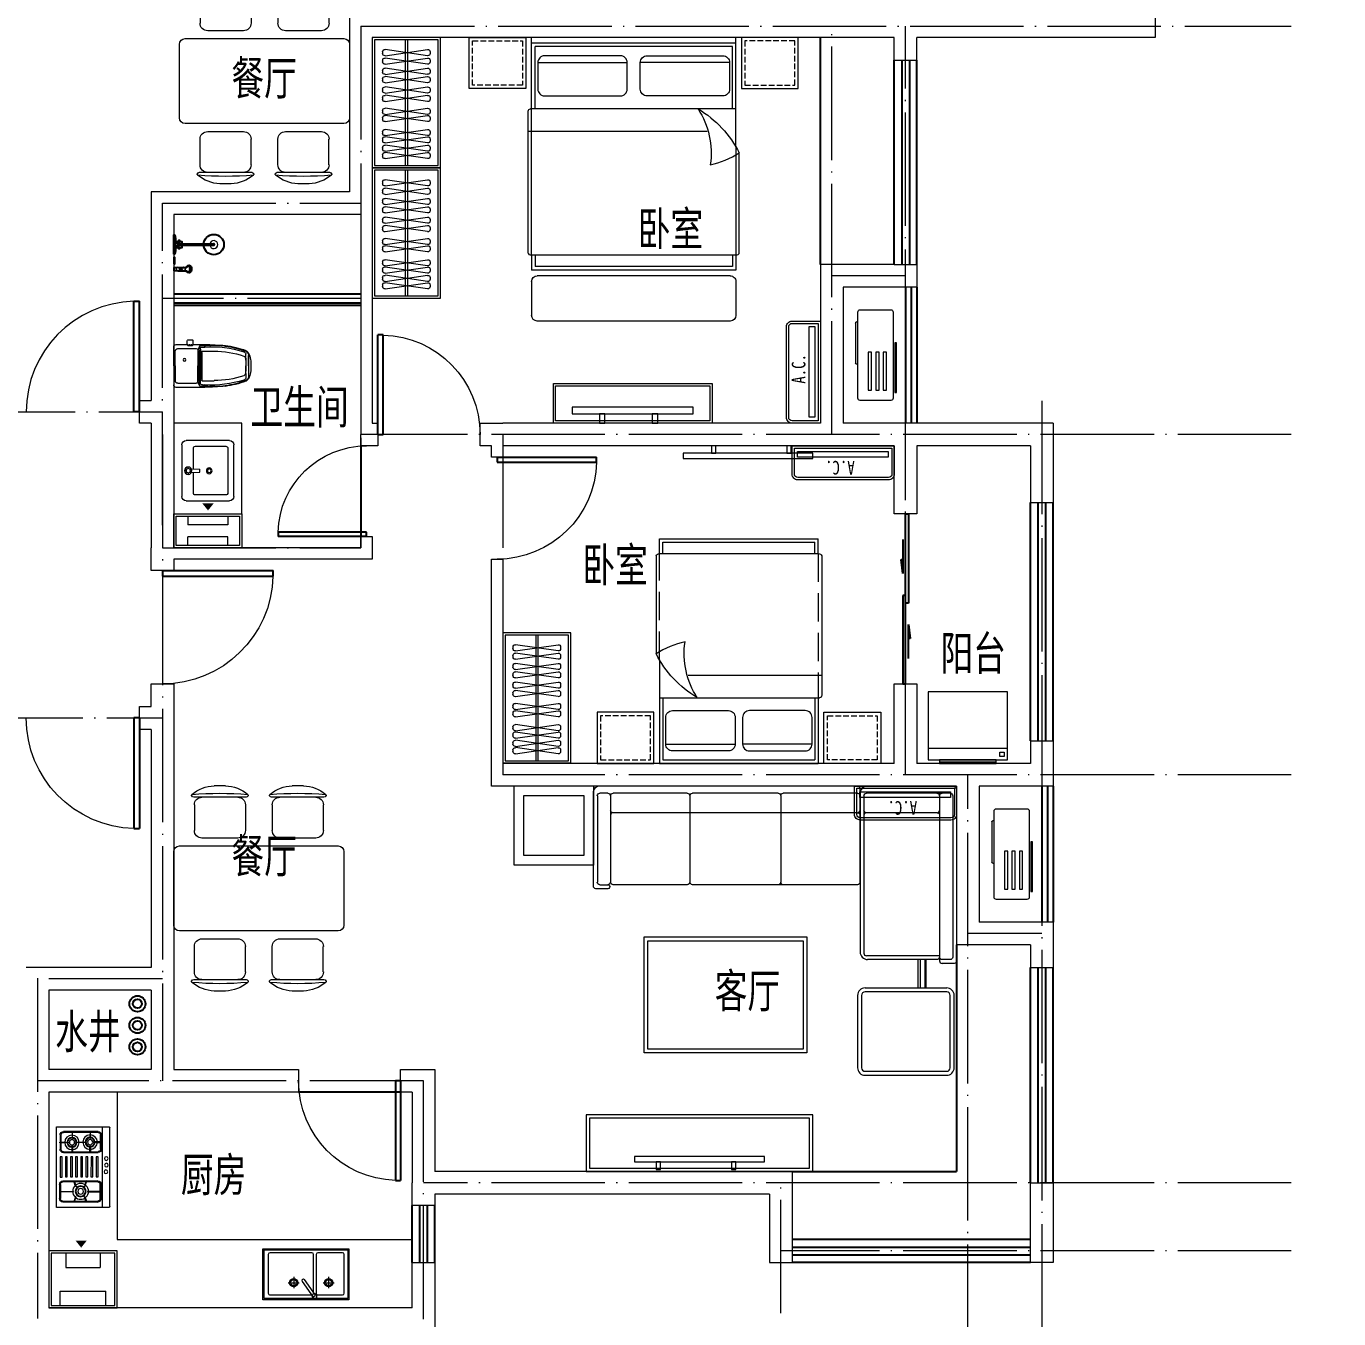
# Model space of a CAD drawing. Extents: x -54506 to 56283, y 5447 to 49997.
# Drawn here: x 29530 to 41098, y 26978 to 38375 of the extents above; entities that cross this region are included whole.
import ezdxf
from ezdxf.enums import TextEntityAlignment as Align

# ---------------------------------------------------------------- set-up
doc = ezdxf.new("R2010")
doc.units = 0
doc.header["$LTSCALE"] = 1000
doc.header["$MEASUREMENT"] = 0
doc.linetypes.add('DASH', pattern=[0.35, 0.25, -0.1])
doc.linetypes.add('DOTE', pattern=[2.42, 2, -0.2, 0.02, -0.2])
doc.layers.get('0').update_dxf_attribs({"linetype": 'CONTINUOUS'})
doc.layers.get('Defpoints').update_dxf_attribs({"linetype": 'CONTINUOUS'})
for name, color, linetype in [('DIM_ELEV', 3, 'CONTINUOUS'), ('fd', 4, 'CONTINUOUS'), ('PUB_DIM', 3, 'CONTINUOUS'), ('WINDOW', 4, 'CONTINUOUS'), ('平面栏杆', 40, 'CONTINUOUS'), ('文字', 60, 'CONTINUOUS')]:
    doc.layers.add(name, color=color, linetype=linetype)
for name, color, linetype, lineweight in [('DOTE', 250, 'DOTE', 0), ('WALL', 255, 'CONTINUOUS', 20), ('家具', 159, 'CONTINUOUS', 9)]:
    doc.layers.add(name, color=color, linetype=linetype, lineweight=lineweight)
doc.styles.add('_TCH_SPACE', font='simplex_.ttf', dxfattribs={"bigfont": 'GBCBIG'})
doc.styles.add('DIM_FONT', font='SIMPLEX', dxfattribs={"width": 0.7, "bigfont": 'GBCBIG'})
doc.styles.add('HZ', font='SimSun.ttf', dxfattribs={"width": 0.8, "height": 1.2})
doc.styles.get("Standard").update_dxf_attribs({"font": 'GBENOR', "bigfont": 'GBCBIG'})
doc.dimstyles.new('DIMN', dxfattribs={"dimtxt": 300, "dimasz": 100, "dimexe": 250, "dimexo": 300, "dimgap": 150, "dimtad": 1, "dimdec": 0, "dimzin": 0, "dimdsep": 46, "dimtxsty": 'DIM_FONT', "dimblk": 'ARCHTICK', "dimcen": 0.09, "dimclrt": 7, "dimazin": 2, "dimtfac": 1, "dimtdec": 0, "dimtix": 1, "dimtmove": 2, "dimatfit": 3, "dimfxl": 0, "dimtolj": 1, "dimtzin": 0, "dimarcsym": 0})

# ---------------------------------------------------------------- blocks, each defined once
blk = doc.blocks.new('$DorLib2D$00000001')
for p, q in [((0.45, 0.975), (0.5, 0.975)), ((0.45, 0), (0.45, 0.975)), ((0.5, 0), (0.5, 0.975)), ((0.5, 0), (0.45, 0))]:
    blk.add_line(p, q)
at = {"lineweight": 13}
blk.add_arc((0.475, 0), 0.975, 91.4693, 180, dxfattribs=at)
blk = doc.blocks.new('$DorLib2D$00000131')
at = {"color": 0, "linetype": 'Continuous'}
for p, q in [((0.15, 0.125), (0.2319, 0.1973)), ((0.2319, 0.1973), (0.2319, 0.125)), ((-0.5, 0.125), (-0.5, 0)), ((0.0192, 0.125), (-0.5, 0.125)), ((0.0192, 0), (0.0192, 0.125)), ((0.35, 0.125), (0.15, 0.125)), ((-0.5, 0), (0.0192, 0)), ((-0.024, 0), (0.5, 0)), ((-0.024, -0.125), (-0.024, 0)), ((0.5, 0), (0.5, -0.125)), ((-0.35, -0.125), (-0.15, -0.125)), ((-0.2319, -0.1973), (-0.2319, -0.125)), ((-0.15, -0.125), (-0.2319, -0.1973)), ((0.5, -0.125), (-0.024, -0.125))]:
    blk.add_line(p, q, dxfattribs=at)
blk = doc.blocks.new('M_C25MYD')
for p, q in [((-569, 821), (-109, 821)), ((-389, 921), (-290, 921)), ((117, 821), (577, 821)), ((298, 921), (397, 921)), ((-564, 754), (-564, 529)), ((-114, 754), (-114, 529)), ((122, 754), (122, 529)), ((572, 754), (572, 529)), ((704, 392), (-696, 392)), ((-497, 461), (-182, 461)), ((190, 461), (505, 461)), ((-746, 342), (-746, -308)), ((754, -308), (754, 342)), ((-696, -358), (704, -358)), ((-182, -427), (-497, -427)), ((505, -427), (190, -427)), ((-564, -720), (-564, -495)), ((-114, -720), (-114, -495)), ((122, -720), (122, -495)), ((572, -720), (572, -495)), ((-109, -787), (-569, -787)), ((577, -787), (117, -787)), ((-290, -887), (-389, -887)), ((397, -887), (298, -887))]:
    blk.add_line(p, q)
for centre, radius, start, end in [((-579, 837), 10, 130.7265, 202.67), ((-569, 841), 20, 202.67, 270), ((-379, 606), 316, 91.7651, 130.7265), ((-339, -1857), 2713, 84.8023, 95.1977), ((-497, 754), 67.5, 90, 180), ((-300, 606), 316, 49.2735, 88.2349), ((-182, 754), 67.5, 0, 90), ((-109, 841), 20, 270, 337.33), ((-100, 837), 10, 337.33, 49.2735), ((108, 837), 10, 130.7265, 202.67), ((117, 841), 20, 202.67, 270), ((307, 606), 316, 91.7651, 130.7265), ((347, -1857), 2713, 84.8023, 95.1977), ((190, 754), 67.5, 90, 180), ((387, 606), 316, 49.2735, 88.2349), ((505, 754), 67.5, 0, 90), ((577, 841), 20, 270, 337.33), ((587, 837), 10, 337.33, 49.2735), ((-497, 529), 67.5, 180, 270), ((-182, 529), 67.5, 270, 0), ((190, 529), 67.5, 180, 270), ((505, 529), 67.5, 270, 0), ((-696, 342), 50, 90, 180), ((704, 342), 50, 0, 90), ((-696, -308), 50, 180, 270), ((704, -308), 50, 270, 0), ((-497, -495), 67.5, 90, 180), ((-182, -495), 67.5, 0, 90), ((190, -495), 67.5, 90, 180), ((505, -495), 67.5, 0, 90), ((-579, -803), 10, 157.33, 229.2735), ((-569, -807), 20, 90, 157.33), ((-497, -720), 67.5, 180, 270), ((-182, -720), 67.5, 270, 0), ((-109, -807), 20, 22.67, 90), ((-100, -803), 10, 310.7265, 22.67), ((108, -803), 10, 157.33, 229.2735), ((117, -807), 20, 90, 157.33), ((190, -720), 67.5, 180, 270), ((505, -720), 67.5, 270, 0), ((577, -807), 20, 22.67, 90), ((587, -803), 10, 310.7265, 22.67), ((-379, -572), 316, 229.2735, 268.2349), ((-339, 1890), 2713, 264.8023, 275.1977), ((-300, -572), 316, 271.7651, 310.7265), ((307, -572), 316, 229.2735, 268.2349), ((347, 1890), 2713, 264.8023, 275.1977), ((387, -572), 316, 271.7651, 310.7265)]:
    blk.add_arc(centre, radius, start, end)
at = {"width": 0.8, "flags": 9}
for tag in ['XSIZE', 'YSIZE']:
    blk.add_attdef(tag, (0, 0), '', height=0.5, dxfattribs=at)
blk = doc.blocks.new('dgfgf')
at = {"layer": '家具'}
blk.add_lwpolyline([(7597, -62676), (7147, -62676), (7147, -63176), (7597, -63176), (7597, -62676), (7517, -62676)], dxfattribs=at)
at = {"layer": '家具', "color": 251, "linetype": 'DASH', "ltscale": 0.2}
blk.add_lwpolyline([(7567, -62706), (7177, -62706), (7177, -63146), (7567, -63146)], close=True, dxfattribs=at)
blk = doc.blocks.new('A$C31D9048E')
at = {"layer": '家具'}
for p, q in [((629, 2350), (0, 2350)), ((0, 550), (0, 2350)), ((50, 550), (50, 2350)), ((80, 580), (80, 2320)), ((629, 2320), (80, 2320)), ((629, 550), (629, 2360)), ((1920, 2350), (629, 2350)), ((1900, 2380), (649, 2380)), ((829, 803), (829, 2380)), ((1920, 550), (1920, 2350)), ((1920, 2350), (2050, 2350)), ((1920, 2320), (2020, 2320)), ((2020, 580), (2020, 2320)), ((2050, 550), (2050, 2350)), ((2150, 2350), (2450, 2350)), ((220, 2295), (220, 1508)), ((2100, 600), (2100, 2300)), ((2500, 600), (2500, 2300)), ((220, 605), (220, 1392)), ((629, 580), (80, 580)), ((1920, 580), (2020, 580)), ((962, 550), (0, 550)), ((962, 550), (1920, 550)), ((1900, 520), (1017, 520)), ((1920, 550), (2050, 550)), ((2150, 550), (2450, 550))]:
    blk.add_line(p, q, dxfattribs=at)
for points in [[(220, 2295), (455, 2295, -0.414214), (515, 2235), (515, 1568, -0.414214), (455, 1508), (220, 1508, -0.414214), (160, 1568), (160, 2235, -0.414214)], [(220, 605), (455, 605, 0.414214), (515, 665), (515, 1332, 0.414214), (455, 1392), (220, 1392, 0.414214), (160, 1332), (160, 665, 0.414214)]]:
    blk.add_lwpolyline(points, format="xyb", close=True, dxfattribs=at)
blk.add_lwpolyline([(629, 883, 0.180302), (1121, 775, -0.088637), (1017, 520, 28871.271551)], format="xyb", dxfattribs=at)
for centre, radius, start, end in [((649, 2360), 20, 90, 180), ((1889, 2351), 30.7, 357.6884, 69.6917), ((2150, 2300), 50, 90, 180), ((2450, 2300), 50, 0, 90), ((1442, 1363), 944, 210.6075, 243.2773), ((2150, 600), 50, 180, 270), ((2450, 600), 50, 270, 0), ((1889, 549), 30.7, 290.3566, 2.3152)]:
    blk.add_arc(centre, radius, start, end, dxfattribs=at)
at = {"layer": '家具', "color": 8}
blk.add_blockref('dgfgf', (-7147, 65576), dxfattribs=at)
at = {"layer": '家具', "xscale": -0.9999999999999999, "rotation": 180}
blk.add_blockref('dgfgf', (-7147, -62676), dxfattribs=at)
blk = doc.blocks.new('ytjhgkj')
at = {"layer": '家具', "ltscale": 0.5}
blk.add_lwpolyline([(34949, 26116), (34599, 26116), (34599, 27516), (34949, 27516)], close=True, dxfattribs=at)
at = {"layer": '家具', "color": 251, "ltscale": 40}
for points in [[(34929, 26136), (34619, 26136), (34619, 27496), (34929, 27496)], [(34739, 27349), (34681, 27349), (34681, 26283), (34739, 26283)], [(34681, 27110), (34599, 27110), (34599, 27062), (34681, 27062)], [(34681, 26644), (34599, 26644), (34599, 26596), (34681, 26596)]]:
    blk.add_lwpolyline(points, close=True, dxfattribs=at)
blk = doc.blocks.new('A$C517B4DB9')
at = {"layer": '家具'}
blk.add_line((0, 0), (0, 1148), dxfattribs=at)
at = {"layer": '家具', "color": 8}
for p, q in [((113, 988), (487, 1042)), ((487, 988), (113, 1042)), ((290, 1128), (290, 20)), ((310, 1128), (310, 20)), ((90, 1023), (90, 1008)), ((90, 948), (90, 934)), ((113, 914), (487, 968)), ((487, 914), (113, 968)), ((510, 1023), (510, 1008)), ((510, 948), (510, 934)), ((90, 858), (90, 844)), ((113, 824), (487, 878)), ((487, 824), (113, 878)), ((510, 858), (510, 844)), ((90, 784), (90, 770)), ((113, 750), (487, 804)), ((487, 750), (113, 804)), ((113, 659), (487, 713)), ((487, 659), (113, 713)), ((510, 784), (510, 770)), ((90, 693), (90, 679)), ((90, 619), (90, 604)), ((113, 585), (487, 639)), ((487, 585), (113, 639)), ((510, 693), (510, 679)), ((510, 619), (510, 604)), ((90, 505), (90, 491)), ((113, 471), (487, 525)), ((487, 471), (113, 525)), ((510, 505), (510, 491)), ((90, 441), (90, 427)), ((113, 407), (487, 461)), ((487, 407), (113, 461)), ((510, 441), (510, 427)), ((90, 318), (90, 304)), ((90, 254), (90, 239)), ((113, 284), (487, 338)), ((487, 284), (113, 338)), ((113, 219), (487, 273)), ((487, 219), (113, 273)), ((510, 318), (510, 304)), ((510, 254), (510, 239)), ((90, 180), (90, 166)), ((113, 146), (487, 200)), ((487, 146), (113, 200)), ((113, 81), (487, 135)), ((487, 81), (113, 135)), ((510, 180), (510, 166)), ((90, 115), (90, 101)), ((510, 115), (510, 101))]:
    blk.add_line(p, q, dxfattribs=at)
at = {"layer": '家具'}
for points in [[(0, 0), (0, 1148), (600, 1148), (600, 0)], [(20, 20), (20, 1128), (580, 1128), (580, 20)]]:
    blk.add_lwpolyline(points, close=True, dxfattribs=at)
at = {"layer": '家具', "color": 8}
for centre, start, end in [((110, 1023), 82.4054, 180), ((490, 1023), 0, 97.5946), ((110, 1008), 180, 277.5946), ((110, 948), 82.4054, 180), ((110, 934), 180, 277.5946), ((490, 1008), 262.4054, 0), ((490, 948), 0, 97.5946), ((490, 934), 262.4054, 0), ((110, 858), 82.4054, 180), ((110, 844), 180, 277.5946), ((490, 858), 0, 97.5946), ((490, 844), 262.4054, 0), ((110, 784), 82.4054, 180), ((110, 770), 180, 277.5946), ((110, 693), 82.4054, 180), ((490, 784), 0, 97.5946), ((490, 770), 262.4054, 0), ((490, 693), 0, 97.5946), ((110, 679), 180, 277.5946), ((110, 619), 82.4054, 180), ((110, 604), 180, 277.5946), ((490, 679), 262.4054, 0), ((490, 619), 0, 97.5946), ((490, 604), 262.4054, 0), ((110, 505), 82.4054, 180), ((110, 491), 180, 277.5946), ((490, 505), 0, 97.5946), ((490, 491), 262.4054, 0), ((110, 441), 82.4054, 180), ((110, 427), 180, 277.5946), ((490, 441), 0, 97.5946), ((490, 427), 262.4054, 0), ((110, 318), 82.4054, 180), ((110, 304), 180, 277.5946), ((110, 254), 82.4054, 180), ((110, 239), 180, 277.5946), ((490, 318), 0, 97.5946), ((490, 304), 262.4054, 0), ((490, 254), 0, 97.5946), ((490, 239), 262.4054, 0), ((110, 180), 82.4054, 180), ((110, 166), 180, 277.5946), ((110, 115), 82.4054, 180), ((490, 180), 0, 97.5946), ((490, 166), 262.4054, 0), ((490, 115), 0, 97.5946), ((110, 101), 180, 277.5946), ((490, 101), 262.4054, 0)]:
    blk.add_arc(centre, 20, start, end, dxfattribs=at)
blk = doc.blocks.new('A$C2D724C6D')
at = {"layer": '家具', "ltscale": 0.5}
blk.add_lwpolyline([(50, 300), (850, 300, -0.414214), (900, 250), (900, 0), (0, 0), (0, 250, -0.414214)], format="xyb", close=True, dxfattribs=at)
at = {"layer": '家具', "color": 251, "ltscale": 40}
blk.add_lwpolyline([(50, 280), (850, 280, -0.414214), (880, 250), (880, 20), (20, 20), (20, 250, -0.414214)], format="xyb", close=True, dxfattribs=at)
blk.add_lwpolyline([(53, 50), (53, 100), (853, 100), (853, 50)], close=True, dxfattribs=at)
at = {"layer": '家具', "color": 251, "ltscale": 40, "style": 'HZ', "width": 0.8}
blk.add_text('A.C.', height=120, rotation=0, dxfattribs=at).set_placement((348, 133))
blk = doc.blocks.new('A$C72813290')
at = {"layer": '家具'}
for p, q in [((1830, 1980), (599, 1980)), ((779, 803), (779, 1980)), ((579, 1950), (0, 1950)), ((0, 550), (0, 1950)), ((30, 580), (30, 1920)), ((579, 1920), (30, 1920)), ((170, 1895), (170, 1283)), ((579, 550), (579, 1960)), ((1850, 550), (1850, 1950)), ((1850, 1950), (1980, 1950)), ((1850, 1920), (1950, 1920)), ((1950, 580), (1950, 1920)), ((1980, 550), (1980, 1950)), ((170, 605), (170, 1217)), ((579, 580), (30, 580)), ((1850, 580), (1950, 580)), ((912, 550), (0, 550)), ((1830, 520), (967, 520)), ((1850, 550), (1980, 550))]:
    blk.add_line(p, q, dxfattribs=at)
at = {"layer": '家具', "linetype": 'DASH'}
for p, q in [((1850, 1950), (579, 1950)), ((912, 550), (1850, 550))]:
    blk.add_line(p, q, dxfattribs=at)
at = {"layer": '家具'}
for points in [[(170, 1895), (405, 1895, -0.414214), (465, 1835), (465, 1343, -0.414214), (405, 1283), (170, 1283, -0.414214), (110, 1343), (110, 1835, -0.414214)], [(170, 605), (405, 605, 0.414214), (465, 665), (465, 1157, 0.414214), (405, 1217), (170, 1217, 0.414214), (110, 1157), (110, 665, 0.414214)]]:
    blk.add_lwpolyline(points, format="xyb", close=True, dxfattribs=at)
blk.add_lwpolyline([(579, 883, 0.180302), (1071, 775, -0.088637), (967, 520, 28871.271551)], format="xyb", dxfattribs=at)
for centre, radius, start, end in [((599, 1960), 20, 90, 180), ((1819, 1951), 30.7, 357.6884, 69.6917), ((1392, 1363), 944, 210.6075, 243.2773), ((1819, 549), 30.7, 290.3566, 2.3152)]:
    blk.add_arc(centre, radius, start, end, dxfattribs=at)
blk.add_blockref('dgfgf', (-7147, 65176), dxfattribs=at)
at = {"layer": '家具', "xscale": -1, "rotation": 180}
blk.add_blockref('dgfgf', (-7147, -62676), dxfattribs=at)
blk = doc.blocks.new('A$C70A762CE')
at = {"layer": '家具', "ltscale": 40}
for points in [[(112, 0), (65, 0), (65, 1144), (112, 1144)], [(65, 855), (0, 855), (0, 893), (65, 893)], [(65, 191), (0, 191), (0, 229), (65, 229)]]:
    blk.add_lwpolyline(points, close=True, dxfattribs=at)
blk = doc.blocks.new('A$C25AA54E1')
at = {"layer": '家具', "ltscale": 20}
for p, q in [((996, 1731), (996, 2550)), ((1031, 2614), (3324, 2614)), ((3347, 2529), (3347, 2593)), ((3347, 2548), (3347, 1150)), ((3413, 2614), (4163, 2614)), ((4198, 2579), (4198, 1072)), ((3347, 1766), (3347, 2529)), ((1824, 1743), (1170, 1743)), ((3324, 1743), (1870, 1743)), ((1124, 1708), (1019, 1708)), ((1443, 1283), (2878, 1283)), ((1443, 260), (1443, 1283)), ((2878, 1283), (2878, 260)), ((4024, 1084), (3413, 1084)), ((4047, 1106), (4047, 1072)), ((4175, 1049), (4070, 1049)), ((4110, 832), (3391, 832)), ((3325, 767), (3325, 129)), ((4176, 129), (4176, 767)), ((2878, 260), (1443, 260)), ((3391, 63), (4110, 63))]:
    blk.add_line(p, q, dxfattribs=at)
at = {"layer": '家具', "color": 8}
for p, q in [((1123, 2550), (1054, 2550)), ((1824, 2550), (1170, 2550)), ((2624, 2550), (1870, 2550)), ((3324, 2550), (2670, 2550)), ((4070, 2550), (3403, 2550)), ((4140, 2550), (4070, 2550)), ((1031, 2527), (1031, 1766)), ((1147, 2527), (1147, 1766)), ((1847, 2529), (1847, 1766)), ((2647, 2529), (2647, 1766)), ((3380, 2529), (3380, 1139)), ((4047, 2527), (4047, 1106)), ((4163, 2527), (4163, 1106)), ((3324, 2378), (1170, 2378)), ((4025, 2378), (3403, 2378)), ((1053, 1743), (1124, 1743)), ((1476, 1250), (2845, 1250)), ((1476, 293), (1476, 1250)), ((2845, 1250), (2845, 293)), ((4047, 1117), (3402, 1117)), ((3876, 1084), (3876, 835)), ((3918, 1084), (3918, 834)), ((4140, 1084), (4070, 1084)), ((3360, 767), (3360, 129)), ((4110, 798), (3391, 798)), ((4141, 129), (4141, 767)), ((2845, 293), (1476, 293)), ((3391, 98), (4110, 98))]:
    blk.add_line(p, q, dxfattribs=at)
at = {"layer": '家具'}
for p, q in [((3860, 834), (3860, 1084)), ((3930, 832), (3930, 1084))]:
    blk.add_line(p, q, dxfattribs=at)
at = {"layer": '家具', "ltscale": 20}
blk.add_lwpolyline([(996, 2614), (996, 1917), (299, 1917), (299, 2614)], close=True, dxfattribs=at)
at = {"layer": '家具', "color": 8}
blk.add_lwpolyline([(912, 2530), (912, 2001), (383, 2001), (383, 2530)], close=True, dxfattribs=at)
at = {"layer": '家具', "ltscale": 20, "extrusion": (0, 0, -1)}
for centre, major_axis, ratio, start_param, end_param in [((1066, 2553), (-49.4, 49.4), 1, 5.45018, 6.544088), ((3324, 2590), (16.4, 16.4), 1, -0.785398, 0.696689), ((4163, 2579), (24.6, 24.6), 1, -0.785398, 0.785398), ((1124, 1766), (-16.2, 16.2), 1, 2.356194, 3.926991), ((1124, 1726), (12.7, 12.7), 0.942987, -0.815786, 2.325807), ((1170, 1766), (-16.2, 16.2), 1, 3.926991, 5.497787), ((1824, 1766), (-16.2, 16.2), 1, 2.356194, 3.926991), ((1870, 1766), (16.2, 16.2), 1, 2.356194, 3.926991), ((2624, 1766), (-16.2, 16.2), 1, 2.356194, 3.926991), ((2670, 1766), (16.2, 16.2), 1, 2.356194, 3.926991), ((3324, 1766), (-16.2, 16.2), 1, 2.356194, 3.926991), ((1019, 1731), (16.2, 16.2), 1, 2.356194, 3.926991), ((4024, 1106), (16.2, 16.2), 1, 0.785398, 2.356194), ((4175, 1072), (-16.2, 16.2), 1, 2.356194, 3.926991)]:
    blk.add_ellipse(centre, major_axis=major_axis, ratio=ratio, start_param=start_param, end_param=end_param, dxfattribs=at)
at = {"layer": '家具', "color": 8, "extrusion": (0, 0, -1)}
for centre, major_axis, start_param, end_param in [((1054, 2527), (16.4, 16.4), 3.926991, 5.497787), ((1123, 2527), (16.4, 16.4), -0.785398, 0.785398), ((1170, 2527), (16.4, 16.4), 3.926991, 5.497787), ((1824, 2527), (-16.4, 16.4), 0.785398, 2.267485), ((1870, 2527), (16.4, 16.4), 4.0157, 5.497787), ((2624, 2527), (-16.4, 16.4), 0.785398, 2.267485), ((2670, 2527), (16.4, 16.4), 4.0157, 5.497787), ((3324, 2527), (-16.4, 16.4), 0.785398, 2.267485), ((3403, 2527), (16.4, 16.4), 4.0157, 5.497787), ((4023, 2527), (16.4, 16.4), -0.785398, 0.785398), ((4070, 2527), (-16.4, 16.4), 5.497787, 7.068583), ((4140, 2527), (16.4, 16.4), -0.785398, 0.785398), ((1170, 2401), (-16.4, 16.4), 3.926991, 5.409078), ((3324, 2355), (16.4, 16.4), -0.785398, 0.696689), ((3403, 2401), (-16.4, 16.4), 3.926991, 5.409078), ((4025, 2355), (-16.4, 16.4), 0.785398, 2.267485), ((1053, 1766), (16.2, 16.2), 2.356194, 3.926991), ((4070, 1106), (16.2, 16.2), 2.356194, 3.926991), ((4140, 1106), (-16.2, 16.2), 2.356194, 3.926991)]:
    blk.add_ellipse(centre, major_axis=major_axis, ratio=1, start_param=start_param, end_param=end_param, dxfattribs=at)
at = {"layer": '家具', "ltscale": 20}
for centre, major_axis, start_param, end_param in [((3413, 2548), (-46.6, 46.6), -0.785398, 0.785398), ((3413, 1150), (46.6, 46.6), 2.356194, 3.926991), ((4070, 1072), (16.2, 16.2), 2.356194, 3.926991), ((3391, 767), (-46.6, 46.6), -0.785398, 0.785398), ((4110, 767), (46.6, 46.6), 5.497787, 7.068583), ((3391, 129), (46.6, 46.6), 2.356194, 3.926991), ((4110, 129), (-46.6, 46.6), 2.356194, 3.926991)]:
    blk.add_ellipse(centre, major_axis=major_axis, ratio=1, start_param=start_param, end_param=end_param, dxfattribs=at)
at = {"layer": '家具', "color": 8}
for centre, major_axis, start_param, end_param in [((1170, 2355), (16.4, 16.4), 0.785398, 2.267485), ((3324, 2401), (16.4, 16.4), 3.926991, 5.409078), ((3403, 2355), (16.4, 16.4), 0.785398, 2.267485), ((4025, 2401), (16.4, 16.4), 3.926991, 5.409078), ((3402, 1139), (15.5, 15.5), 2.356194, 3.926991), ((3391, 767), (-22, 22), -0.785398, 0.785398), ((4110, 767), (22, 22), 5.497787, 7.068583), ((3391, 129), (22, 22), 2.356194, 3.926991), ((4110, 129), (-22, 22), 2.356194, 3.926991)]:
    blk.add_ellipse(centre, major_axis=major_axis, ratio=1, start_param=start_param, end_param=end_param, dxfattribs=at)
blk = doc.blocks.new('A$C2FB07499')
at = {"layer": '家具', "ltscale": 0.5}
blk.add_lwpolyline([(500, 0), (0, 0), (0, 2000), (500, 2000)], close=True, dxfattribs=at)
at = {"layer": '家具', "color": 251, "ltscale": 40}
for points in [[(470, 30), (30, 30), (30, 1970), (470, 1970)], [(368, 1572), (415, 1572), (415, 428), (368, 428)], [(415, 1381), (480, 1381), (480, 1343), (415, 1343)], [(415, 717), (480, 717), (480, 679), (415, 679)]]:
    blk.add_lwpolyline(points, close=True, dxfattribs=at)
blk = doc.blocks.new('A$C0032228E')
at = {"layer": 'fd'}
blk.add_lwpolyline([(302, 0, 100, 0, 0), (302, 62, 0, 0, 0)], format="xyseb", dxfattribs=at)
at = {"layer": '家具'}
for p, q in [((123, 372), (123, 295)), ((477, 372), (477, 295)), ((477, 295), (123, 295)), ((477, 189), (123, 189)), ((123, 112), (123, 189)), ((477, 112), (477, 189))]:
    blk.add_line(p, q, dxfattribs=at)
for points in [[(600, 392), (0, 392), (0, 92), (600, 92)], [(580, 372), (20, 372), (20, 112), (580, 112)]]:
    blk.add_lwpolyline(points, close=True, dxfattribs=at)
blk = doc.blocks.new('A$C1EB127D5')
at = {"layer": '家具'}
for p, q in [((0, 38), (0, 492)), ((38, 530), (419, 530)), ((337, 480), (70, 480)), ((457, 492), (457, 38)), ((51, 461), (51, 70)), ((356, 281), (356, 461)), ((373, 282), (299, 278)), ((299, 253), (299, 278)), ((373, 249), (299, 253)), ((356, 70), (356, 250)), ((382, 265), (368, 265)), ((387, 252), (377, 243)), ((378, 288), (387, 279)), ((401, 284), (401, 297)), ((401, 246), (401, 233)), ((424, 288), (414, 278)), ((414, 252), (423, 242)), ((419, 265), (433, 265)), ((419, 0), (38, 0)), ((70, 51), (337, 51))]:
    blk.add_line(p, q, dxfattribs=at)
for centre, radius in [((216, 264), 25.4), ((216, 264), 16), ((401, 265), 32.3), ((401, 265), 18.8)]:
    blk.add_circle(centre, radius, dxfattribs=at)
for centre, radius, start, end in [((38, 492), 38.1, 90, 180), ((70, 461), 19.1, 90, 180), ((337, 461), 19.1, 0, 90), ((419, 492), 38.1, 0, 90), ((38, 38), 38.1, 180, 270), ((70, 70), 19.1, 180, 270), ((337, 70), 19.1, 270, 0), ((419, 38), 38.1, 270, 0)]:
    blk.add_arc(centre, radius, start, end, dxfattribs=at)
blk = doc.blocks.new('A$C18F7073A')
at = {"layer": '家具'}
for p, q in [((449, 369), (363, 369)), ((401, 364), (399, 364)), ((509, 378), (405, 378)), ((405, 355), (405, 360)), ((427, 355), (405, 355)), ((449, 369), (449, 189)), ((449, 369), (468, 328)), ((508, 381), (508, 411)), ((508, 381), (508, 376)), ((554, 418), (515, 418)), ((554, 369), (515, 369)), ((526, 378), (518, 378)), ((543, 378), (533, 378)), ((558, 378), (550, 378)), ((657, 378), (557, 378)), ((562, 381), (562, 411)), ((562, 381), (562, 376)), ((680, 189), (680, 355)), ((20, 282), (20, 96)), ((20, 189), (20, 282)), ((43, 266), (43, 291)), ((43, 256), (43, 266)), ((43, 256), (43, 189)), ((429, 319), (324, 319)), ((433, 189), (433, 316)), ((433, 308), (433, 189)), ((445, 337), (445, 189)), ((459, 319), (459, 189)), ((468, 328), (468, 189)), ((644, 342), (482, 342)), ((666, 189), (666, 319)), ((43, 121), (43, 189)), ((43, 121), (43, 112)), ((433, 189), (433, 62)), ((433, 70), (433, 189)), ((445, 40), (445, 189)), ((449, 9), (449, 189)), ((459, 58), (459, 189)), ((468, 50), (468, 189)), ((666, 189), (666, 58)), ((680, 189), (680, 22)), ((43, 112), (43, 87)), ((429, 58), (324, 58)), ((449, 9), (363, 9)), ((401, 13), (399, 13)), ((427, 22), (405, 22)), ((405, 22), (405, 18)), ((449, 9), (468, 50)), ((644, 36), (482, 36)), ((657, 0), (405, 0))]:
    blk.add_line(p, q, dxfattribs=at)
blk.add_circle((585, 242), 11.4, dxfattribs=at)
for centre, radius, start, end in [((327, -405), 776, 97.5237, 111.3401), ((358, -560), 939, 98.1762, 109.5373), ((339, -523), 881, 85.7103, 108.2941), ((665, -6617), 7000, 92.1248, 93.6001), ((313, -127), 499, 80.0177, 100.1149), ((401, 360), 4.5, 0, 90), ((427, 337), 18, 0, 90), ((515, 411), 7.2, 90, 180), ((515, 376), 7.2, 180, 270), ((554, 411), 7.2, 0, 90), ((554, 376), 7.2, 270, 0), ((657, 355), 22.5, 0, 90), ((256, 202), 257, 157.1573, 182.879), ((83, 259), 75.7, 122.7351, 146.2527), ((54, 281), 34, 141.9313, 182.5793), ((283, 72), 344, 135.0457, 138.0777), ((49, 305), 13.5, 111.3401, 135.0457), ((49, 312), 13.5, 109.5371, 122.7351), ((68, 289), 25.3, 103.7471, 175.3876), ((293, 204), 250, 165.8484, 183.4075), ((68, 259), 18, 108.4973, 160.8187), ((327, -515), 834, 90.1819, 108.4973), ((429, 316), 3.6, 0, 90), ((482, 319), 22.5, 90, 180), ((644, 319), 22.5, 0, 90), ((256, 176), 257, 177.121, 202.8427), ((293, 174), 250, 176.5925, 194.1516), ((54, 97), 34, 177.4207, 218.0687), ((83, 119), 75.7, 213.7473, 237.2649), ((283, 306), 344, 221.9223, 224.9543), ((49, 73), 13.5, 224.9543, 248.6599), ((49, 66), 13.5, 237.2649, 250.4629), ((68, 89), 25.3, 184.6124, 256.2529), ((327, 783), 776, 248.6599, 262.4763), ((359, 938), 939, 250.4629, 261.8227), ((68, 119), 18, 199.1813, 251.5027), ((327, 893), 834, 251.5027, 269.8181), ((339, 901), 881, 251.7059, 274.2897), ((313, 505), 499, 259.8851, 279.9823), ((665, 6995), 7000, 266.3999, 267.8752), ((401, 18), 4.5, 270, 0), ((427, 40), 18, 270, 0), ((429, 62), 3.6, 270, 0), ((482, 58), 22.5, 180, 270), ((644, 58), 22.5, 270, 0), ((657, 22), 22.5, 270, 0)]:
    blk.add_arc(centre, radius, start, end, dxfattribs=at)
blk = doc.blocks.new('A$C713E1743')
at = {"layer": '家具', "lineweight": -3}
for p, q in [((25, 271), (15, 271)), ((353, 255), (30, 255)), ((30, 245), (353, 245)), ((25, 228), (15, 228)), ((38, 49), (113, 49)), ((38, 19), (113, 19)), ((60, 19), (60, 49))]:
    blk.add_line(p, q, dxfattribs=at)
at = {"layer": '家具'}
for p, q in [((22, 265), (15, 265)), ((25, 235), (15, 235))]:
    blk.add_line(p, q, dxfattribs=at)
at = {"layer": '家具', "lineweight": -3}
for points in [[(0, 165), (0, 335), (10, 335), (15, 305), (15, 260)], [(15, 240), (15, 194), (10, 165), (0, 165)], [(25, 265), (25, 278), (70, 278), (70, 255)], [(70, 245), (70, 222), (25, 222), (25, 235)], [(46, 278), (46, 288), (50, 288), (50, 278)], [(50, 222), (50, 212), (46, 212), (46, 222)], [(29, 45), (0, 45), (0, 22), (29, 22)]]:
    blk.add_lwpolyline(points, dxfattribs=at)
for points in [[(0, 281), (10, 281), (10, 219), (0, 219)], [(0, 79), (10, 79), (10, 135), (0, 135)]]:
    blk.add_lwpolyline(points, close=True, dxfattribs=at)
at = {"layer": '家具'}
blk.add_lwpolyline([(10, 260), (30, 260), (30, 240), (10, 240)], close=True, dxfattribs=at)
for points in [[(22, 260), (22, 265), (50, 265), (50, 255)], [(50, 245), (50, 235), (22, 235), (22, 240)]]:
    blk.add_lwpolyline(points, dxfattribs=at)
at = {"layer": '家具', "lineweight": -3}
blk.add_circle((353, 250), 89.5, dxfattribs=at)
at = {"layer": '家具'}
for centre, radius in [((353, 250), 5), ((38, 34), 15), ((87, 34), 15)]:
    blk.add_circle(centre, radius, dxfattribs=at)
for centre, radius, start, end in [((353, 250), 35, 188.2132, 171.7868), ((353, 250), 9, 213.749, 146.251), ((38, 34), 17, 61.9275, 136.6641), ((38, 34), 17, 223.3359, 298.0725), ((87, 34), 17, 241.9275, 118.0725)]:
    blk.add_arc(centre, radius, start, end, dxfattribs=at)
at = {"layer": '家具', "lineweight": -3}
for centre, start, end in [((107, 65), 289.6733, 343.5819), ((107, 2), 16.4181, 70.3267)]:
    blk.add_arc(centre, 17.7, start, end, dxfattribs=at)
at = {"layer": '家具', "lineweight": -3, "extrusion": (0, 0, -1)}
for centre, major_axis, ratio, start_param, end_param in [((126, 34), (0, 31.4), 0.47884, -1.072899, 4.214492), ((136, 34), (0, 33.6), 0.612909, -0.37962, 3.521213)]:
    blk.add_ellipse(centre, major_axis=major_axis, ratio=ratio, start_param=start_param, end_param=end_param, dxfattribs=at)
blk = doc.blocks.new('A$C1BE601A8')
at = {"layer": '家具'}
for p, q in [((0, 0), (0, 450)), ((0, 450), (757, 450)), ((757, 450), (757, 0)), ((757, 0), (0, 0))]:
    blk.add_line(p, q, dxfattribs=at)
at = {"layer": '家具', "color": 251}
for p, q in [((10, 10), (10, 440)), ((10, 440), (747, 440)), ((41, 393), (41, 50)), ((273, 408), (56, 408)), ((178, 248), (178, 348)), ((288, 50), (288, 393)), ((315, 427), (293, 411)), ((293, 411), (390, 273)), ((311, 393), (311, 50)), ((412, 288), (315, 427)), ((695, 408), (326, 408)), ((486, 248), (486, 348)), ((710, 50), (710, 393)), ((747, 440), (747, 10)), ((226, 300), (130, 300)), ((534, 300), (438, 300)), ((747, 10), (10, 10)), ((56, 35), (273, 35)), ((326, 35), (695, 35))]:
    blk.add_line(p, q, dxfattribs=at)
for centre, radius in [((178, 300), 36.1), ((178, 300), 27.1), ((486, 300), 36.1), ((486, 300), 27.1)]:
    blk.add_circle(centre, radius, dxfattribs=at)
for centre, radius, start, end in [((56, 393), 15, 90, 180), ((273, 393), 15, 0, 90), ((304, 419), 21.7, 342.6068, 267.3353), ((326, 393), 15, 90, 180), ((695, 393), 15, 0, 90), ((401, 281), 13.3, 214.971, 34.971), ((56, 50), 15, 180, 270), ((273, 50), 15, 270, 0), ((326, 50), 15, 180, 270), ((695, 50), 15, 270, 0)]:
    blk.add_arc(centre, radius, start, end, dxfattribs=at)
blk = doc.blocks.new('ddfdf')
at = {"layer": '家具'}
for p, q in [((15801, -30110), (15801, -30822)), ((16260, -30111), (15801, -30110)), ((16270, -30121), (16270, -30812)), ((15801, -30822), (16260, -30822))]:
    blk.add_line(p, q, dxfattribs=at)
at = {"layer": '家具', "color": 251}
for p, q in [((15826, -30314), (15826, -30189)), ((15834, -30314), (15834, -30189)), ((15856, -30159), (16163, -30159)), ((15856, -30167), (16163, -30167)), ((15952, -30159), (15957, -30157)), ((15968, -30208), (15952, -30159)), ((15957, -30157), (15973, -30206)), ((16062, -30157), (16046, -30206)), ((16051, -30208), (16067, -30159)), ((16067, -30159), (16062, -30157)), ((16185, -30189), (16185, -30315)), ((16193, -30189), (16193, -30315)), ((16201, -30822), (16202, -30111)), ((15829, -30248), (15829, -30252)), ((15947, -30248), (15829, -30248)), ((15829, -30252), (15947, -30252)), ((15947, -30252), (15947, -30248)), ((15968, -30295), (15952, -30344)), ((15957, -30346), (15973, -30297)), ((15973, -30206), (15968, -30208)), ((15973, -30297), (15968, -30295)), ((16046, -30206), (16051, -30208)), ((16046, -30297), (16051, -30295)), ((16062, -30346), (16046, -30297)), ((16051, -30295), (16067, -30344)), ((16072, -30252), (16072, -30248)), ((16072, -30248), (16190, -30248)), ((16190, -30253), (16072, -30252)), ((16190, -30248), (16190, -30253)), ((15832, -30556), (15832, -30379)), ((15832, -30379), (15849, -30379)), ((15849, -30379), (15849, -30556)), ((16163, -30337), (15856, -30336)), ((16163, -30345), (15856, -30344)), ((15878, -30556), (15878, -30380)), ((15878, -30380), (15894, -30380)), ((15894, -30380), (15894, -30556)), ((15923, -30556), (15923, -30380)), ((15923, -30380), (15940, -30380)), ((15940, -30380), (15940, -30556)), ((15952, -30344), (15957, -30346)), ((15968, -30556), (15968, -30380)), ((15968, -30380), (15985, -30380)), ((15985, -30380), (15985, -30556)), ((16014, -30556), (16014, -30380)), ((16014, -30380), (16030, -30380)), ((16030, -30380), (16030, -30556)), ((16059, -30556), (16059, -30380)), ((16059, -30380), (16076, -30380)), ((16067, -30344), (16062, -30346)), ((16076, -30380), (16076, -30556)), ((16104, -30556), (16104, -30380)), ((16104, -30380), (16121, -30380)), ((16121, -30380), (16121, -30556)), ((16150, -30556), (16150, -30380)), ((16150, -30380), (16166, -30380)), ((16166, -30380), (16166, -30556)), ((15831, -30750), (15831, -30624)), ((15849, -30556), (15832, -30556)), ((15839, -30750), (15839, -30624)), ((15861, -30594), (16167, -30595)), ((15861, -30602), (16167, -30603)), ((15894, -30556), (15878, -30556)), ((15940, -30556), (15923, -30556)), ((15937, -30595), (15937, -30654)), ((15942, -30595), (15937, -30595)), ((15937, -30654), (15942, -30654)), ((15942, -30654), (15942, -30595)), ((15985, -30556), (15968, -30556)), ((16030, -30556), (16014, -30556)), ((16076, -30556), (16059, -30556)), ((16095, -30595), (16095, -30654)), ((16099, -30595), (16095, -30595)), ((16095, -30654), (16099, -30654)), ((16099, -30654), (16099, -30595)), ((16121, -30556), (16104, -30556)), ((16166, -30556), (16150, -30556)), ((16189, -30625), (16189, -30750)), ((16197, -30625), (16197, -30750)), ((15829, -30682), (15829, -30686)), ((15904, -30682), (15829, -30682)), ((15829, -30686), (15904, -30686)), ((15904, -30686), (15904, -30682)), ((15937, -30780), (15937, -30720)), ((15937, -30720), (15942, -30720)), ((15942, -30720), (15942, -30780)), ((15968, -30684), (15968, -30688)), ((16063, -30684), (15968, -30684)), ((15968, -30688), (16063, -30688)), ((16063, -30688), (16063, -30684)), ((16095, -30780), (16095, -30720)), ((16095, -30720), (16099, -30720)), ((16099, -30720), (16099, -30780)), ((16126, -30690), (16126, -30685)), ((16126, -30685), (16199, -30685)), ((16199, -30690), (16126, -30690)), ((16199, -30685), (16199, -30690)), ((16167, -30772), (15861, -30772)), ((16167, -30780), (15861, -30780)), ((15942, -30780), (15937, -30780)), ((16099, -30780), (16095, -30780))]:
    blk.add_line(p, q, dxfattribs=at)
for centre, radius in [((16013, -30253), 70.1), ((16013, -30253), 47.3), ((16013, -30253), 41.8), ((16013, -30253), 25.3), ((16235, -30426), 16.2), ((16238, -30542), 16.2), ((16240, -30485), 16.2), ((15936, -30685), 63.7), ((15936, -30685), 43), ((15936, -30685), 38), ((16096, -30687), 63.7), ((16096, -30687), 43), ((16096, -30687), 38), ((15936, -30685), 23), ((16096, -30687), 23)]:
    blk.add_circle(centre, radius, dxfattribs=at)
for centre, radius, start, end in [((15856, -30189), 30, 89.961, 179.961), ((15856, -30189), 22, 89.961, 179.961), ((16163, -30189), 30, 359.961, 89.961), ((16163, -30189), 22, 359.961, 89.961), ((15856, -30314), 30, 179.961, 269.961), ((15856, -30314), 22, 179.961, 269.961), ((16163, -30315), 30, 269.961, 359.961), ((16163, -30315), 22, 269.961, 359.961), ((15861, -30624), 30, 89.961, 179.961), ((15861, -30624), 22, 89.961, 179.961), ((16167, -30625), 30, 359.961, 89.961), ((16167, -30625), 22, 359.961, 89.961), ((15861, -30750), 30, 179.961, 269.961), ((15861, -30750), 22, 179.961, 269.961), ((16167, -30750), 30, 269.961, 359.961), ((16167, -30750), 22, 269.961, 359.961)]:
    blk.add_arc(centre, radius, start, end, dxfattribs=at)
at = {"layer": '家具'}
for centre, start, end in [((16260, -30121), 0, 89.961), ((16260, -30812), 269.961, 0)]:
    blk.add_arc(centre, 10, start, end, dxfattribs=at)
blk = doc.blocks.new('A$C13D61569')
at = {"layer": '家具'}
for p, q in [((20, 502), (147, 502)), ((147, 98), (147, 502)), ((353, 148), (353, 452)), ((480, 452), (353, 452)), ((480, 148), (353, 148)), ((20, 98), (147, 98))]:
    blk.add_line(p, q, dxfattribs=at)
for points in [[(0, 0), (0, 600), (500, 600), (500, 0)], [(20, 20), (20, 580), (480, 580), (480, 20)]]:
    blk.add_lwpolyline(points, close=True, dxfattribs=at)
blk.add_lwpolyline([(592, 284, 100, 0, 0), (530, 284, 0, 0, 0)], format="xyseb", dxfattribs=at)
blk = doc.blocks.new('wash')
at = {"layer": '家具'}
blk.add_line((1203882, -500462), (1203882, -501162), dxfattribs=at)
for points in [[(1203382, -500462), (1203382, -501162), (1203982, -501162), (1203982, -500462)], [(1203952, -500532), (1203912, -500532), (1203912, -500492), (1203952, -500492)], [(1204002, -501062), (1204002, -500562), (1203982, -500562), (1203982, -501062)], [(1204002, -501062), (1204012, -501062), (1204012, -500562), (1204002, -500562)]]:
    blk.add_lwpolyline(points, close=True, dxfattribs=at)
blk = doc.blocks.new('A$C4EB5717C')
at = {"layer": '家具', "color": 8}
for p, q in [((520, 110), (520, 120)), ((893, 120), (893, 110)), ((883, 100), (530, 100))]:
    blk.add_line(p, q, dxfattribs=at)
at = {"layer": '家具'}
blk.add_lwpolyline([(220, 120), (980, 120, 0.414214), (1000, 140), (1000, 410, 0.414214), (980, 430), (220, 430, 0.414214), (200, 410), (200, 140, 0.414214)], format="xyb", close=True, dxfattribs=at)
at = {"layer": '家具', "color": 8}
for points in [[(269, 459), (709, 459), (709, 444), (269, 444)], [(290, 372), (626, 372), (626, 343), (290, 343)], [(290, 306), (626, 306), (626, 277), (290, 277)], [(290, 240), (626, 240), (626, 211), (290, 211)]]:
    blk.add_lwpolyline(points, close=True, dxfattribs=at)
for centre, start, end in [((530, 110), 180, 270), ((883, 110), 270, 0)]:
    blk.add_arc(centre, 10, start, end, dxfattribs=at)
blk = doc.blocks.new('_ArchTick')
at = {"color": 0, "linetype": 'ByBlock', "const_width": 0.4}
blk.add_lwpolyline([(-0.5, -0.5), (0.5, 0.5)], dxfattribs=at)
blk = doc.blocks.new('*D39')
at = {"layer": 'Defpoints', "color": 0}
for p in [(40680, 42775), (43027, 42775), (40680, 15875)]:
    blk.add_point(p, dxfattribs=at)
at = {"layer": 'PUB_DIM', "color": 0, "lineweight": -2}
for p, q in [((40980, 42775), (43277, 42775)), ((43027, 15875), (43027, 42775)), ((40980, 15875), (43277, 15875))]:
    blk.add_line(p, q, dxfattribs=at)
at = {"layer": 'PUB_DIM', "color": 0, "lineweight": -2, "xscale": 100, "yscale": 100, "zscale": 100}
for p, rotation in [((43027, 42775), 90), ((43027, 15875), 270)]:
    blk.add_blockref('_ArchTick', p, dxfattribs=dict(at, rotation=rotation))
at = {"layer": 'PUB_DIM', "color": 7, "insert": (42727, 29325), "char_height": 300, "attachment_point": 5, "rotation": 90, "style": 'DIM_FONT'}
blk.add_mtext('\\A1;26900', dxfattribs=at)

msp = doc.modelspace()

# ---------------------------------------------------------------- linework, layer by layer
at = {"layer": 'DIM_ELEV', "linetype": 'ByBlock'}
for centre, radius in [((30509.9, 29755.2), 70), ((30509.9, 29755.2), 40), ((30509.9, 29565.2), 70), ((30509.9, 29565.2), 40), ((30509.9, 29375.2), 70), ((30509.9, 29375.2), 40)]:
    msp.add_circle(centre, radius, dxfattribs=at)
at = {"layer": 'DOTE', "ltscale": 0.5}
for p, q in [((32479.9, 38375.2), (32479.9, 33775.2)), ((32479.9, 38375.2), (40679.9, 38375.2)), ((36629.9, 34775.2), (36629.9, 38375.2)), ((37279.9, 31775.2), (37279.9, 38375.2)), ((30729.9, 36816.1), (32479.9, 36816.1)), ((30729.9, 33975.2), (30729.9, 36816.1)), ((37279.9, 36175.2), (36629.9, 36175.2)), ((32479.9, 35975.2), (30729.9, 35975.2)), ((38479.9, 35071.5), (38479.9, 13323.2)), ((25329.9, 34975.2), (30729.9, 34975.2)), ((30729.9, 34775.2), (30729.9, 29075.2)), ((40679.9, 34775.2), (32479.9, 34775.2)), ((33729.9, 34775.2), (33729.9, 31775.2)), ((30729.9, 33775.2), (32479.9, 33775.2)), ((29029.9, 32275.2), (30729.9, 32275.2)), ((40679.9, 31775.2), (33729.9, 31775.2)), ((37829.9, 13323.2), (37829.9, 31775.2)), ((38479.9, 30375.2), (37829.9, 30375.2)), ((29629.8, 29980), (29629.8, 26980)), ((30729.9, 29975.2), (29629.9, 29975.2)), ((33029.9, 29075.2), (29629.9, 29075.2)), ((33029.9, 26975.2), (33029.9, 29075.2)), ((40679.9, 28175.2), (33029.9, 28175.2)), ((36179.9, 27026), (36179.9, 28175.2)), ((40679.9, 27575.2), (36179.9, 27575.2))]:
    msp.add_line(p, q, dxfattribs=at)
at = {"layer": 'WALL'}
for p, q in [((32379.9, 38475.2), (32379.9, 36916.1)), ((39479.9, 38475.2), (39479.9, 38275.2)), ((32579.9, 38275.2), (32579.9, 36816.1)), ((35179.9, 38275.2), (32579.9, 38275.2)), ((37179.9, 38275.2), (35179.9, 38275.2)), ((37179.9, 38075.2), (37179.9, 38275.2)), ((38729.9, 38275.2), (37379.9, 38275.2)), ((37379.9, 38075.2), (37379.9, 38275.2)), ((39479.9, 38275.2), (38729.9, 38275.2)), ((37179.9, 38075.2), (37379.9, 38075.2)), ((32379.9, 36916.1), (30629.9, 36916.1)), ((30629.9, 36916.1), (30629.9, 35075.2)), ((32579.9, 36816.1), (32579.9, 34875.2)), ((32479.9, 36716.1), (30829.9, 36716.1)), ((30829.9, 36716.1), (30829.9, 34975.2)), ((32479.9, 36716.1), (32479.9, 34775.2)), ((36529.9, 36275.2), (36529.9, 34875.2)), ((37179.9, 36275.2), (36529.9, 36275.2)), ((37179.9, 36275.2), (37379.9, 36275.2)), ((37379.9, 36275.2), (37379.9, 36075.2)), ((36729.9, 36075.2), (36729.9, 34875.2)), ((37379.9, 36075.2), (36729.9, 36075.2)), ((30529.4, 35075.2), (30629.9, 35075.2)), ((30529.4, 34875.2), (30529.4, 35075.2)), ((30829.9, 34975.2), (30829.9, 33775.2)), ((30629.9, 34875.2), (30529.4, 34875.2)), ((30629.9, 34875.2), (30629.9, 33775.2)), ((32579.9, 34875.2), (32629.9, 34875.2)), ((32629.9, 34875.2), (32629.9, 34675.2)), ((33529.9, 34675.2), (33529.9, 34875.2)), ((33529.9, 34875.2), (33729.9, 34875.2)), ((36529.9, 34875.2), (33729.9, 34875.2)), ((37279.9, 34875.2), (36729.9, 34875.2)), ((38579.9, 34875.2), (37279.9, 34875.2)), ((38579.9, 34875.2), (38579.9, 34175.2)), ((32479.9, 34675.2), (32479.9, 34775.2)), ((32579.9, 34675.2), (32479.9, 34675.2)), ((32629.9, 34675.2), (32579.9, 34675.2)), ((33629.9, 34675.2), (33529.9, 34675.2)), ((33629.9, 34575.4), (33629.9, 34675.2)), ((33729.9, 34675.2), (33729.9, 34575.4)), ((36629.9, 34675.2), (33729.9, 34675.2)), ((37179.9, 34675.2), (36629.9, 34675.2)), ((37179.9, 34075.2), (37179.9, 34675.2)), ((38379.9, 34675.2), (37379.9, 34675.2)), ((37379.9, 34675.2), (37379.9, 34075.2)), ((38379.9, 34675.2), (38379.9, 34175.2)), ((33729.9, 34575.4), (33629.9, 34575.4)), ((38379.9, 34175.2), (38579.9, 34175.2)), ((37379.9, 34075.2), (37179.9, 34075.2)), ((32479.9, 33775.2), (32479.9, 33875.2)), ((32479.9, 33875.2), (32579.9, 33875.2)), ((32579.9, 33875.2), (32579.9, 33675.2)), ((30629.9, 33575.3), (30629.9, 33775.2)), ((32479.9, 33775.2), (30829.9, 33775.2)), ((32579.9, 33675.2), (30829.9, 33675.2)), ((30829.9, 33675.2), (30829.9, 33575.3)), ((33629.9, 31675.2), (33629.9, 33675.4)), ((33629.9, 33675.4), (33729.9, 33675.4)), ((33729.9, 33675.4), (33729.9, 31875.2)), ((30829.9, 33575.3), (30629.9, 33575.3)), ((30629.9, 32375.2), (30629.9, 32575.3)), ((30629.9, 32575.3), (30829.9, 32575.3)), ((30829.9, 32575.3), (30829.9, 32275.2)), ((37179.9, 31875.2), (37179.9, 32575.2)), ((37179.9, 32575.2), (37379.9, 32575.2)), ((37379.9, 32575.2), (37379.9, 31875.2)), ((30529.4, 32175.2), (30529.4, 32375.2)), ((30529.4, 32375.2), (30629.9, 32375.2)), ((30829.9, 32275.2), (30829.9, 29175.2)), ((30629.9, 32175.2), (30529.4, 32175.2)), ((30629.9, 32175.2), (30629.9, 30075.2)), ((38379.9, 32075.2), (38379.9, 31875.2)), ((38379.9, 32075.2), (38579.9, 32075.2)), ((38579.9, 32075.2), (38579.9, 31875.2)), ((37179.9, 31875.2), (33729.9, 31875.2)), ((37829.9, 31875.2), (37379.9, 31875.2)), ((38379.9, 31875.2), (37829.9, 31875.2)), ((38579.9, 31875.2), (38579.9, 31875.2)), ((38579.9, 31875.2), (38579.9, 31675.2)), ((37279.9, 31675.2), (33629.9, 31675.2)), ((37729.9, 31675.2), (37279.9, 31675.2)), ((37729.9, 31675.2), (37729.9, 30475.2)), ((37929.9, 31675.2), (37929.9, 30475.2)), ((38479.9, 31675.2), (37929.9, 31675.2)), ((38579.9, 31675.2), (38479.9, 31675.2)), ((37729.9, 30475.2), (37729.9, 30475.2)), ((37729.9, 30475.2), (37729.9, 30275.2)), ((38579.9, 30475.2), (37929.9, 30475.2)), ((38579.9, 30475.2), (38579.9, 30075.2)), ((37829.9, 30275.2), (37729.9, 30275.2)), ((38379.9, 30275.2), (37829.9, 30275.2)), ((38379.9, 30275.2), (38379.9, 30075.2)), ((30629.9, 30075.2), (29529.9, 30075.2)), ((38379.9, 30075.2), (38579.9, 30075.2)), ((29729.9, 29875.2), (29729.9, 29175.2)), ((30629.9, 29875.2), (29729.9, 29875.2)), ((30629.9, 29875.2), (30629.9, 29175.2)), ((30629.9, 29175.2), (29729.9, 29175.2)), ((30829.9, 29175.2), (31929.9, 29175.2)), ((31929.9, 29175.2), (31929.9, 28975.2)), ((32829.9, 28975.2), (32829.9, 29175.2)), ((32829.9, 29175.2), (33129.9, 29175.2)), ((33129.9, 29175.2), (33129.9, 28275.2)), ((30729.9, 28975.2), (29729.9, 28975.2)), ((29729.9, 28975.2), (29729.9, 27375.2)), ((31929.9, 28975.2), (30729.9, 28975.2)), ((32929.9, 28975.2), (32829.9, 28975.2)), ((32929.9, 28975.2), (32929.9, 28175.2)), ((36179.9, 28275.2), (33129.9, 28275.2)), ((36279.9, 28275.2), (36179.9, 28275.2)), ((36279.9, 28275.2), (36279.9, 28075.2)), ((32929.9, 27975.1), (32929.9, 28175.2)), ((36079.9, 28075.2), (33129.9, 28075.2)), ((33129.9, 28075.2), (33129.9, 27975.1)), ((36079.9, 28075.2), (36079.9, 27475.2)), ((36279.9, 28075.2), (36279.9, 28075.2)), ((36279.9, 28075.2), (36279.9, 27475.2)), ((33129.9, 27975.1), (32929.9, 27975.1)), ((32929.9, 27075.2), (32929.9, 27475.1)), ((32929.9, 27475.1), (33129.9, 27475.1)), ((33129.9, 27475.1), (33129.9, 26875.2)), ((36079.9, 27475.2), (36279.9, 27475.2)), ((29729.9, 27375.2), (29729.9, 27075.2)), ((30229.9, 27075.2), (29729.9, 27075.2)), ((32929.9, 27075.2), (30229.9, 27075.2))]:
    msp.add_line(p, q, dxfattribs=at)
msp.add_lwpolyline([(38379.9, 27475.2), (38379.9, 28175.2), (38579.9, 28175.2), (38579.9, 27475.2)], close=True, dxfattribs=at)
at = {"layer": 'WINDOW'}
for p, q in [((36529.9, 36275.2), (36529.9, 38275.2)), ((30829.9, 36016.2), (32479.9, 36016.2)), ((30829.9, 35936.2), (32479.9, 35936.2)), ((30829.9, 35916.2), (32479.9, 35916.2)), ((32479.9, 34675.2), (32479.9, 33875.2)), ((37729.9, 30275.2), (37729.9, 28275.2)), ((32829.9, 28975.2), (31929.9, 28975.2)), ((36279.9, 28275.2), (37729.9, 28275.2))]:
    msp.add_line(p, q, dxfattribs=at)
at = {"layer": 'WINDOW', "extrusion": (0, 0, -1)}
for p, q in [((37179.9, 36275.2), (37179.9, 38075.2)), ((37246.6, 38075.2), (37246.6, 36275.2)), ((37313.3, 38075.2), (37313.3, 36275.2)), ((37379.9, 36275.2), (37379.9, 38075.2)), ((38379.9, 28175.2), (38379.9, 30075.2)), ((38446.6, 30075.2), (38446.6, 28175.2)), ((38513.3, 30075.2), (38513.3, 28175.2)), ((38579.9, 28175.2), (38579.9, 30075.2)), ((32929.9, 27475.1), (32929.9, 27975.1)), ((32996.6, 27975.1), (32996.6, 27475.1)), ((33063.3, 27975.1), (33063.3, 27475.1)), ((33129.9, 27475.1), (33129.9, 27975.1)), ((38379.9, 27675.2), (36279.9, 27675.2)), ((36279.9, 27608.5), (38379.9, 27608.5)), ((36279.9, 27541.8), (38379.9, 27541.8)), ((38379.9, 27475.2), (36279.9, 27475.2))]:
    msp.add_line(p, q, dxfattribs=at)
at = {"layer": '家具', "linetype": 'ByBlock'}
for points in [[(31429.9, 34075.2), (31429.9, 34875.2), (30829.9, 34875.2)], [(30329.9, 28975.2), (30329.9, 27675.2), (32929.9, 27675.2)]]:
    msp.add_lwpolyline(points, dxfattribs=at)
at = {"layer": '平面栏杆'}
for p, q in [((37279.9, 36075.2), (37279.9, 34875.2)), ((37329.9, 36075.2), (37329.9, 34875.2)), ((37379.9, 36075.2), (37379.9, 34875.2)), ((38479.9, 31675.2), (38479.9, 30475.2)), ((38529.9, 31675.2), (38529.9, 30475.2)), ((38579.9, 31675.2), (38579.9, 30475.2))]:
    msp.add_line(p, q, dxfattribs=at)
at = {"layer": '平面栏杆', "extrusion": (0, 0, -1)}
for p, q in [((38379.9, 32075.2), (38379.9, 34175.2)), ((38446.6, 34175.2), (38446.6, 32075.2)), ((38513.3, 34175.2), (38513.3, 32075.2)), ((38579.9, 32075.2), (38579.9, 34175.2))]:
    msp.add_line(p, q, dxfattribs=at)

# ---------------------------------------------------------------- block references
at = {"xscale": -1, "rotation": 180}
msp.add_blockref('A$C0032228E', (30829.9, 34167.5), dxfattribs=at)
at = {"layer": 'WINDOW'}
for name, p, xscale, yscale, zscale, rotation in [('$DorLib2D$00000001', (30029.4, 34975.2), -1000, -1000, 1000, 180.0000000003735), ('$DorLib2D$00000001', (32529.9, 34275.2), -800, 800, 800, 90), ('$DorLib2D$00000001', (33679.9, 34125.4), 900, -900, -900, 90), ('$DorLib2D$00000131', (37279.9, 33325.2), 1500, 200, -1500, 89.99999999923516), ('$DorLib2D$00000001', (30729.9, 33075.3), 1000, -1000, -1000, 90.0000000000692)]:
    msp.add_blockref(name, p, dxfattribs=dict(at, xscale=xscale, yscale=yscale, zscale=zscale, rotation=rotation))
for p, xscale, yscale, zscale in [((33079.9, 34775.2), -900, 900, 900), ((30029.4, 32275.2), 1000, -1000, -1000), ((32379.9, 29075.2), 900, -900, -900)]:
    msp.add_blockref('$DorLib2D$00000001', p, dxfattribs=dict(at, xscale=xscale, yscale=yscale, zscale=zscale))
at = {"layer": '家具', "xscale": -1}
for p in [(31633.9, 37874.2), (31583.9, 30755.4)]:
    msp.add_blockref('M_C25MYD', p, dxfattribs=at)
at = {"layer": '家具', "linetype": 'ByBlock', "xscale": -1}
for name, p in [('A$C517B4DB9', (33179.9, 37126.9)), ('A$C517B4DB9', (33179.9, 35978.7)), ('A$C18F7073A', (31509.4, 35191.1)), ('A$C1EB127D5', (31358.7, 34190.9)), ('A$C517B4DB9', (34329.9, 31878.7))]:
    msp.add_blockref(name, p, dxfattribs=at)
at = {"layer": '家具', "xscale": -1}
for name, p, rotation in [('A$C31D9048E', (36334.1, 38275.2), 90.0006946982737), ('A$C4EB5717C', (36740, 34875.2), 270), ('A$C72813290', (34561, 31875.2), 270), ('A$C4EB5717C', (37940, 30475.2), 270), ('A$C2FB07499', (36463.7, 28775.2), 90), ('ddfdf', (13975.9, -2140.9), 179.9610390905275)]:
    msp.add_blockref(name, p, dxfattribs=dict(at, rotation=rotation))
at = {"layer": '家具', "linetype": 'ByBlock'}
msp.add_blockref('A$C713E1743', (30829.9, 36199.6), dxfattribs=at)
at = {"layer": '家具'}
for name, p, rotation in [('A$C2D724C6D', (36529.9, 34875.2), 90), ('ytjhgkj', (61691.5, 275.8), 90), ('A$C2D724C6D', (37179.9, 34675.2), 180), ('wash', (538641.7, 1235887), 270), ('A$C2D724C6D', (37729.9, 31675.2), 180), ('A$C1BE601A8', (32373.3, 27595.4), 180.0000000533608)]:
    msp.add_blockref(name, p, dxfattribs=dict(at, rotation=rotation))
at = {"layer": '家具', "linetype": 'ByBlock', "xscale": -1}
for name, p, rotation in [('A$C70A762CE', (36463.2, 34675.2), 90), ('A$C13D61569', (29729.9, 27075.2), 270)]:
    msp.add_blockref(name, p, dxfattribs=dict(at, rotation=rotation))
at = {"layer": '家具'}
msp.add_blockref('A$C25AA54E1', (33532.3, 29061.6), dxfattribs=at)

# ---------------------------------------------------------------- texts
at = {"layer": '文字', "style": '_TCH_SPACE', "width": 0.705882}
for s, p in [('餐厅', (31626.5, 37768.6)), ('卧室', (35207.6, 36440.1)), ('卫生间', (31938.6, 34868.2)), ('卧室', (34719.6, 33475.9)), ('阳台', (37876.1, 32696.6)), ('餐厅', (31626.5, 30909.7)), ('客厅', (35886.2, 29720)), ('水井', (30073.3, 29361)), ('厨房', (31181.5, 28099.1))]:
    msp.add_text(s, height=300, dxfattribs=at).set_placement(p, align=Align.CENTER)

# ---------------------------------------------------------------- dimensions: what is measured, and where the dimension line sits
at = {"layer": 'PUB_DIM'}
dim = msp.add_aligned_dim(p1=(40679.9, 15875.2), p2=(40679.9, 42775.2), distance=-2346.9, dimstyle='DIMN', dxfattribs=at)
dim.commit()
dim.dimension.update_dxf_attribs({"geometry": '*D39', "text_midpoint": (42726.9, 29325.2)})

doc.saveas('drawing.dxf')
